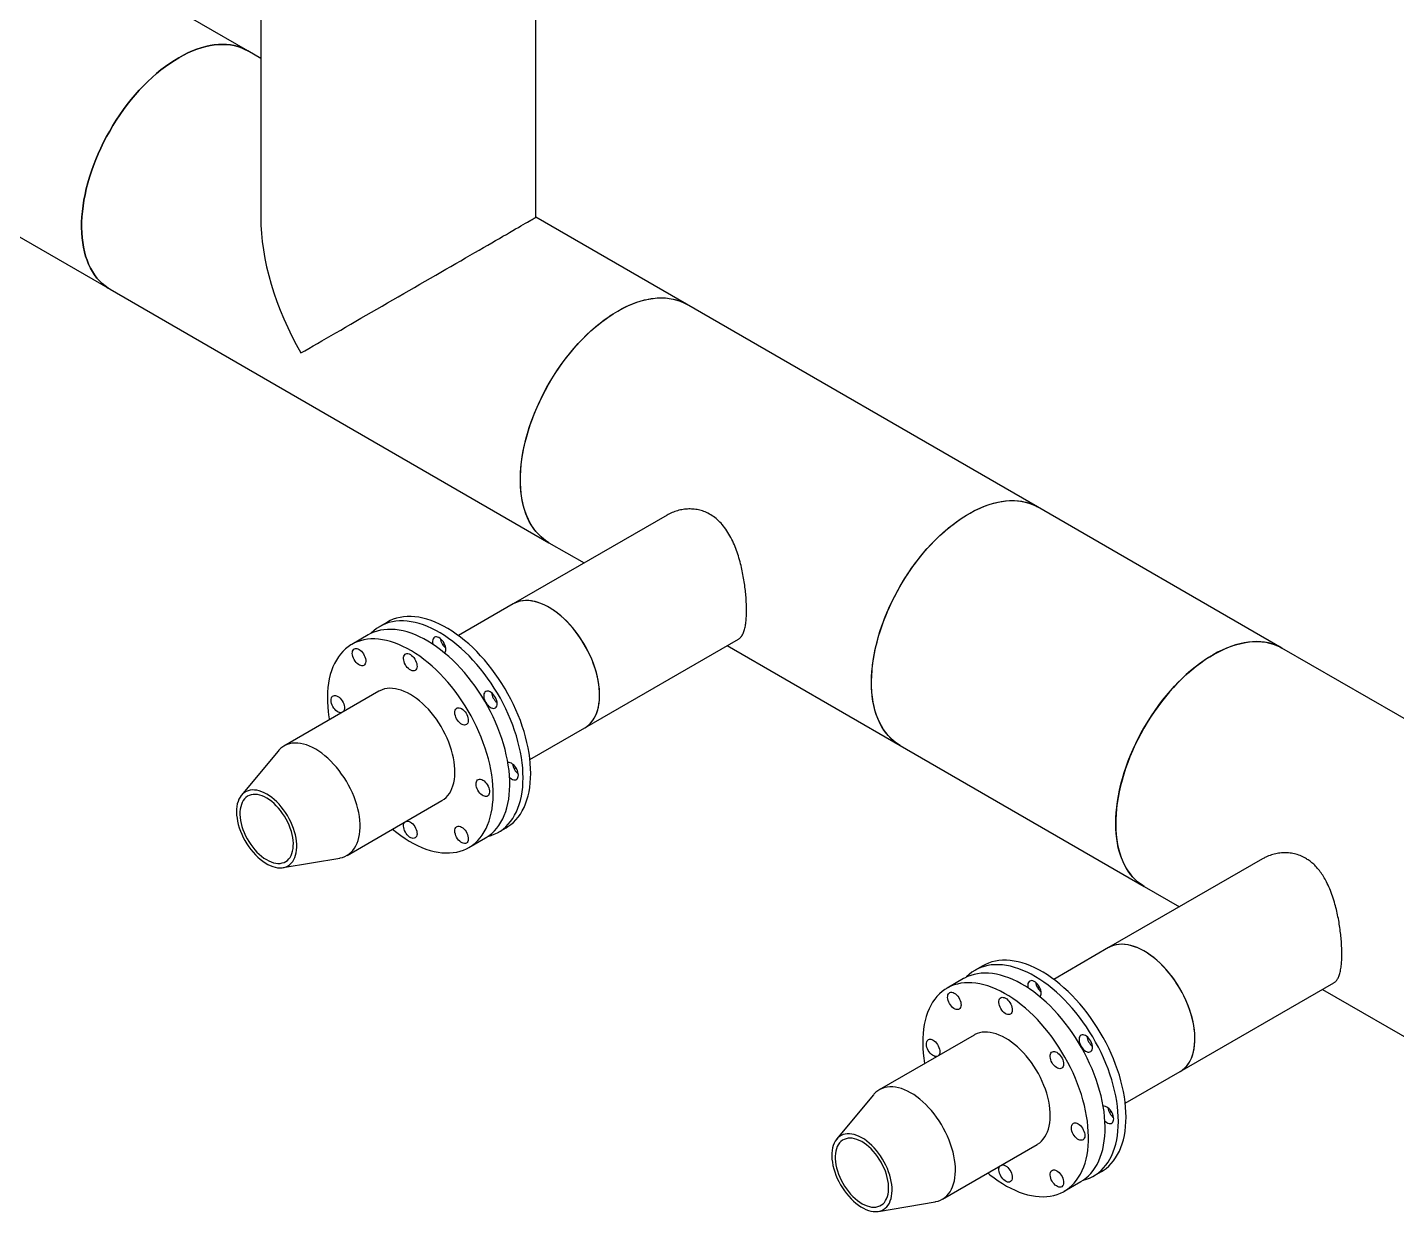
# Model space of a CAD drawing. Header units: inches. Extents: x -190 to 459, y -630 to 54.
# Drawn here: x 317.6 to 381, y -595.5 to -540.7 of the extents above; entities that cross this region are included whole.
import ezdxf

# ---------------------------------------------------------------- set-up
doc = ezdxf.new("R2010")
doc.units = ezdxf.units.IN
doc.header["$MEASUREMENT"] = 0

msp = doc.modelspace()

# ---------------------------------------------------------------- linework, layer by layer
at = {"color": 7, "linetype": 'Continuous', "lineweight": 25}
for p, q in [((327.824, -541.771), (311.56, -532.382)), ((328.426, -536.217), (328.426, -549.479)), ((341.176, -549.479), (341.176, -536.217)), ((328.426, -542.119), (327.824, -541.771)), ((313.442, -548.191), (321.449, -552.813)), ((348.153, -553.507), (341.176, -549.479)), ((321.449, -552.813), (341.779, -564.549)), ((364.417, -562.896), (348.153, -553.507)), ((375.73, -569.427), (364.417, -562.896)), ((347.249, -563.274), (340.128, -567.385)), ((341.779, -564.549), (343.409, -565.49)), ((340.128, -567.385), (337.586, -568.852)), ((334.296, -568.225), (333.943, -568.429)), ((333.412, -568.817), (332.641, -569.262)), ((336.935, -569.228), (336.851, -569.277)), ((343.44, -573.122), (350.561, -569.011)), ((350.035, -569.315), (358.042, -573.938)), ((391.994, -578.816), (375.73, -569.427)), ((333.894, -571.431), (329.503, -573.966)), ((340.898, -574.59), (343.44, -573.122)), ((358.042, -573.938), (369.356, -580.469)), ((329.228, -574.199), (327.529, -576.252)), ((340.163, -575.014), (340.247, -574.966)), ((332.428, -579.032), (336.819, -576.497)), ((339.442, -577.956), (339.796, -577.752)), ((338.071, -578.667), (338.842, -578.222)), ((329.461, -579.598), (332.088, -579.153)), ((374.826, -579.194), (367.705, -583.305)), ((369.356, -580.469), (370.986, -581.41)), ((367.705, -583.305), (365.163, -584.772)), ((361.874, -584.145), (361.52, -584.349)), ((360.989, -584.737), (360.219, -585.182)), ((364.512, -585.148), (364.428, -585.197)), ((371.017, -589.042), (378.138, -584.931)), ((377.612, -585.235), (385.619, -589.858)), ((361.471, -587.351), (357.08, -589.886)), ((368.475, -590.51), (371.017, -589.042)), ((356.806, -590.119), (355.106, -592.172)), ((367.74, -590.934), (367.824, -590.885)), ((360.005, -594.952), (364.396, -592.417)), ((367.02, -593.876), (367.373, -593.672)), ((365.648, -594.587), (366.419, -594.142)), ((357.038, -595.518), (359.665, -595.073))]:
    msp.add_line(p, q, dxfattribs=at)
at = {"color": 7, "linetype": 'Continuous', "lineweight": 25, "flags": 128}
for points in [[(327.824, -541.771), (327.692, -541.701), (327.534, -541.632), (327.37, -541.575), (327.201, -541.531), (327.025, -541.499), (326.845, -541.479), (326.66, -541.472), (326.47, -541.478), (326.276, -541.497), (326.079, -541.528), (325.879, -541.571), (325.676, -541.627), (325.471, -541.695), (325.264, -541.775), (325.056, -541.867), (324.846, -541.971), (324.637, -542.087)], [(324.637, -542.087), (324.846, -541.971), (325.056, -541.867), (325.264, -541.775), (325.471, -541.695), (325.676, -541.627), (325.879, -541.571), (326.079, -541.528), (326.276, -541.497), (326.47, -541.478), (326.66, -541.472), (326.845, -541.479), (327.025, -541.499), (327.201, -541.531), (327.37, -541.575), (327.534, -541.632), (327.692, -541.701), (327.824, -541.771)], [(324.637, -542.087), (324.427, -542.213), (324.218, -542.351), (324.009, -542.5), (323.802, -542.658), (323.597, -542.827), (323.394, -543.006), (323.194, -543.193), (322.997, -543.39), (322.803, -543.595), (322.613, -543.808), (322.428, -544.029), (322.248, -544.257), (322.072, -544.491), (321.903, -544.731), (321.739, -544.977), (321.581, -545.228), (321.431, -545.484), (321.287, -545.743), (321.15, -546.006), (321.021, -546.271), (320.899, -546.539), (320.786, -546.808), (320.681, -547.078), (320.585, -547.349), (320.497, -547.62), (320.419, -547.89), (320.349, -548.159), (320.289, -548.425), (320.238, -548.69), (320.197, -548.951), (320.166, -549.209), (320.144, -549.462), (320.131, -549.711), (320.129, -549.955), (320.136, -550.193), (320.153, -550.424), (320.18, -550.649), (320.217, -550.867), (320.263, -551.076), (320.318, -551.278), (320.383, -551.471), (320.457, -551.655), (320.54, -551.829), (320.632, -551.994), (320.733, -552.149), (320.842, -552.292), (320.959, -552.426), (321.084, -552.548), (321.217, -552.658), (321.358, -552.757), (321.449, -552.813)], [(321.449, -552.813), (321.358, -552.757), (321.217, -552.658), (321.084, -552.548), (320.959, -552.426), (320.842, -552.292), (320.733, -552.149), (320.632, -551.994), (320.54, -551.829), (320.457, -551.655), (320.383, -551.471), (320.318, -551.278), (320.263, -551.076), (320.217, -550.867), (320.18, -550.649), (320.153, -550.424), (320.136, -550.193), (320.129, -549.955), (320.131, -549.711), (320.144, -549.462), (320.166, -549.209), (320.197, -548.951), (320.238, -548.69), (320.289, -548.425), (320.349, -548.159), (320.419, -547.89), (320.497, -547.62), (320.585, -547.349), (320.681, -547.078), (320.786, -546.808), (320.899, -546.539), (321.021, -546.271), (321.15, -546.006), (321.287, -545.743), (321.431, -545.484), (321.581, -545.228), (321.739, -544.977), (321.903, -544.731), (322.072, -544.491), (322.248, -544.257), (322.428, -544.029), (322.613, -543.808), (322.803, -543.595), (322.997, -543.39), (323.194, -543.193), (323.394, -543.006), (323.597, -542.827), (323.802, -542.658), (324.009, -542.5), (324.218, -542.351), (324.427, -542.213), (324.637, -542.087)], [(330.293, -555.762), (330.474, -555.658), (330.661, -555.55), (330.854, -555.438), (331.054, -555.323), (331.259, -555.205), (331.47, -555.083), (331.686, -554.958), (331.907, -554.831), (332.132, -554.701), (332.362, -554.568), (332.595, -554.434), (332.831, -554.297), (333.071, -554.159), (333.313, -554.019), (333.557, -553.878), (333.804, -553.735), (334.052, -553.592), (334.301, -553.448), (334.551, -553.304), (334.801, -553.159), (335.051, -553.015), (335.301, -552.871), (335.55, -552.727), (335.798, -552.584), (336.045, -552.441), (336.289, -552.3), (336.532, -552.16), (336.771, -552.022), (337.008, -551.886), (337.241, -551.751), (337.47, -551.619), (337.695, -551.489), (337.916, -551.361), (338.132, -551.236), (338.343, -551.115), (338.548, -550.996), (338.748, -550.881), (338.941, -550.769), (339.129, -550.661), (339.309, -550.557), (339.482, -550.457), (339.649, -550.361), (339.808, -550.269), (339.959, -550.182), (340.102, -550.099), (340.237, -550.021), (340.363, -549.948), (340.481, -549.88), (340.591, -549.817), (340.691, -549.759), (340.782, -549.707), (340.864, -549.659), (340.937, -549.617), (341, -549.581), (341.054, -549.55), (341.098, -549.525), (341.132, -549.505), (341.157, -549.491), (341.171, -549.482), (341.176, -549.479)], [(341.779, -564.549), (341.76, -564.538), (341.616, -564.445), (341.479, -564.34), (341.35, -564.224), (341.229, -564.096), (341.115, -563.958), (341.011, -563.808), (340.914, -563.649), (340.827, -563.479), (340.748, -563.3), (340.679, -563.112), (340.618, -562.914), (340.568, -562.708), (340.527, -562.495), (340.495, -562.273), (340.473, -562.045), (340.461, -561.81), (340.458, -561.57), (340.466, -561.323), (340.483, -561.072), (340.51, -560.816), (340.546, -560.557), (340.592, -560.294), (340.647, -560.028), (340.712, -559.76), (340.786, -559.491), (340.869, -559.22), (340.961, -558.95), (341.062, -558.679), (341.171, -558.409), (341.288, -558.141), (341.414, -557.874), (341.547, -557.61), (341.687, -557.349), (341.834, -557.091), (341.989, -556.838), (342.149, -556.59), (342.316, -556.346), (342.489, -556.109), (342.667, -555.878), (342.85, -555.654), (343.037, -555.437), (343.229, -555.227), (343.424, -555.027), (343.623, -554.834), (343.824, -554.651), (344.029, -554.477), (344.235, -554.314), (344.443, -554.16), (344.651, -554.017), (344.861, -553.885), (345.071, -553.763), (345.28, -553.654), (345.489, -553.556), (345.697, -553.469), (345.903, -553.395), (346.107, -553.333), (346.309, -553.284), (346.508, -553.246), (346.703, -553.222), (346.895, -553.21), (347.082, -553.21), (347.265, -553.223), (347.443, -553.249), (347.615, -553.287), (347.782, -553.338), (347.943, -553.401), (348.097, -553.476), (348.153, -553.507)], [(344.966, -553.823), (345.176, -553.707), (345.385, -553.603), (345.593, -553.511), (345.8, -553.431), (346.005, -553.363), (346.208, -553.307), (346.409, -553.264), (346.606, -553.233), (346.799, -553.214), (346.989, -553.208), (347.174, -553.215), (347.355, -553.235), (347.53, -553.266), (347.7, -553.311), (347.863, -553.368), (348.021, -553.437), (348.153, -553.507)], [(341.779, -564.549), (341.687, -564.493), (341.547, -564.394), (341.414, -564.283), (341.288, -564.161), (341.171, -564.028), (341.062, -563.884), (340.961, -563.73), (340.869, -563.565), (340.786, -563.391), (340.712, -563.207), (340.647, -563.014), (340.592, -562.812), (340.546, -562.603), (340.51, -562.385), (340.483, -562.16), (340.466, -561.929), (340.458, -561.691), (340.461, -561.447), (340.473, -561.198), (340.495, -560.945), (340.527, -560.687), (340.568, -560.426), (340.618, -560.161), (340.679, -559.894), (340.748, -559.626), (340.827, -559.356), (340.914, -559.085), (341.011, -558.814), (341.115, -558.544), (341.229, -558.275), (341.35, -558.007), (341.479, -557.741), (341.616, -557.479), (341.76, -557.219), (341.911, -556.964), (342.068, -556.713), (342.232, -556.467), (342.402, -556.227), (342.577, -555.993), (342.758, -555.765), (342.943, -555.544), (343.132, -555.331), (343.326, -555.126), (343.523, -554.929), (343.723, -554.742), (343.926, -554.563), (344.131, -554.394), (344.338, -554.235), (344.547, -554.087), (344.756, -553.949), (344.966, -553.823)], [(358.042, -573.938), (358.023, -573.927), (357.879, -573.834), (357.743, -573.729), (357.613, -573.613), (357.492, -573.485), (357.379, -573.346), (357.274, -573.197), (357.178, -573.038), (357.09, -572.868), (357.012, -572.689), (356.942, -572.5), (356.882, -572.303), (356.831, -572.097), (356.79, -571.883), (356.758, -571.662), (356.736, -571.434), (356.724, -571.199), (356.722, -570.958), (356.729, -570.712), (356.746, -570.461), (356.773, -570.205), (356.809, -569.945), (356.855, -569.682), (356.911, -569.417), (356.976, -569.149), (357.05, -568.88), (357.133, -568.609), (357.225, -568.338), (357.325, -568.068), (357.435, -567.798), (357.552, -567.529), (357.677, -567.263), (357.81, -566.998), (357.95, -566.737), (358.098, -566.48), (358.252, -566.227), (358.413, -565.978), (358.58, -565.735), (358.752, -565.498), (358.93, -565.267), (359.113, -565.042), (359.3, -564.825), (359.492, -564.616), (359.688, -564.415), (359.886, -564.223), (360.088, -564.04), (360.292, -563.866), (360.498, -563.702), (360.706, -563.549), (360.915, -563.405), (361.124, -563.273), (361.334, -563.152), (361.544, -563.042), (361.753, -562.944), (361.96, -562.858), (362.167, -562.784), (362.371, -562.722), (362.572, -562.672), (362.771, -562.635), (362.966, -562.61), (363.158, -562.598), (363.346, -562.599), (363.528, -562.612), (363.706, -562.638), (363.879, -562.676), (364.046, -562.726), (364.206, -562.789), (364.361, -562.865), (364.417, -562.896)], [(357.204, -568.398), (357.303, -568.127), (357.41, -567.857), (357.525, -567.588), (357.649, -567.321), (357.78, -567.056), (357.919, -566.794), (358.065, -566.536), (358.218, -566.282), (358.377, -566.032), (358.543, -565.788), (358.714, -565.549), (358.891, -565.317), (359.073, -565.091), (359.259, -564.872), (359.45, -564.661), (359.644, -564.458), (359.843, -564.264), (360.044, -564.079), (360.247, -563.903), (360.453, -563.737), (360.66, -563.581), (360.869, -563.436), (361.079, -563.301), (361.288, -563.178), (361.498, -563.065), (361.707, -562.965), (361.915, -562.876), (362.122, -562.799), (362.326, -562.735), (362.528, -562.682), (362.728, -562.642), (362.924, -562.615), (363.117, -562.6), (363.305, -562.598), (363.489, -562.608), (363.668, -562.631), (363.842, -562.666), (364.01, -562.714), (364.172, -562.775), (364.327, -562.847), (364.417, -562.896)], [(343.918, -570.369), (343.85, -570.174), (343.775, -569.978), (343.691, -569.784), (343.599, -569.591), (343.499, -569.402), (343.392, -569.216), (343.279, -569.034), (343.159, -568.858), (343.033, -568.687), (342.902, -568.523), (342.767, -568.366), (342.627, -568.217), (342.484, -568.076), (342.338, -567.945), (342.189, -567.824), (342.039, -567.712), (341.888, -567.611), (341.736, -567.522), (341.585, -567.444), (341.434, -567.377), (341.285, -567.323), (341.138, -567.281), (340.993, -567.251), (340.852, -567.234), (340.715, -567.23), (340.582, -567.238), (340.455, -567.259), (340.333, -567.293), (340.217, -567.339), (340.128, -567.385)], [(343.44, -573.122), (343.531, -573.064), (343.629, -572.985), (343.718, -572.896), (343.8, -572.795), (343.873, -572.683), (343.937, -572.562), (343.992, -572.431), (344.038, -572.29), (344.074, -572.141), (344.101, -571.984), (344.118, -571.82), (344.126, -571.649), (344.123, -571.473), (344.111, -571.291), (344.089, -571.105), (344.057, -570.916), (344.016, -570.723), (343.966, -570.529), (343.906, -570.333), (343.837, -570.137), (343.76, -569.942), (343.674, -569.748), (343.581, -569.556), (343.48, -569.367), (343.372, -569.182), (343.257, -569.001), (343.136, -568.826), (343.009, -568.656), (342.878, -568.493), (342.741, -568.338), (342.601, -568.19), (342.457, -568.052), (342.31, -567.922), (342.162, -567.802), (342.011, -567.693), (341.86, -567.594), (341.708, -567.506), (341.557, -567.43), (341.406, -567.366), (341.257, -567.314), (341.111, -567.274), (340.967, -567.247), (340.827, -567.232), (340.69, -567.23), (340.558, -567.241), (340.432, -567.264), (340.311, -567.3), (340.196, -567.349), (340.128, -567.385)], [(340.582, -575.438), (340.577, -575.209), (340.562, -574.976), (340.538, -574.738), (340.503, -574.496), (340.46, -574.25), (340.406, -574.002), (340.344, -573.752), (340.272, -573.501), (340.191, -573.249), (340.101, -572.997), (340.002, -572.745), (339.895, -572.494), (339.781, -572.245), (339.658, -571.999), (339.528, -571.755), (339.39, -571.515), (339.246, -571.28), (339.096, -571.049), (338.939, -570.823), (338.777, -570.604), (338.609, -570.391), (338.436, -570.185), (338.26, -569.987), (338.079, -569.797), (337.894, -569.615), (337.707, -569.443), (337.517, -569.28), (337.325, -569.127), (337.132, -568.984), (336.937, -568.852), (336.742, -568.73), (336.546, -568.62), (336.351, -568.522), (336.157, -568.435), (335.964, -568.361), (335.773, -568.298), (335.584, -568.248), (335.398, -568.211), (335.216, -568.186), (335.037, -568.173), (334.862, -568.174), (334.692, -568.187), (334.527, -568.212), (334.367, -568.251), (334.214, -568.301), (334.066, -568.364), (333.925, -568.44), (333.792, -568.527), (333.665, -568.626), (333.546, -568.737), (333.528, -568.755)], [(340.935, -575.234), (340.93, -575.005), (340.916, -574.772), (340.891, -574.534), (340.857, -574.292), (340.813, -574.046), (340.76, -573.798), (340.697, -573.548), (340.625, -573.297), (340.544, -573.045), (340.454, -572.792), (340.356, -572.541), (340.249, -572.29), (340.134, -572.041), (340.011, -571.794), (339.881, -571.551), (339.744, -571.311), (339.6, -571.075), (339.449, -570.845), (339.292, -570.619), (339.13, -570.4), (338.963, -570.187), (338.79, -569.981), (338.613, -569.783), (338.432, -569.593), (338.248, -569.411), (338.061, -569.239), (337.871, -569.076), (337.679, -568.923), (337.485, -568.78), (337.29, -568.647), (337.095, -568.526), (336.9, -568.416), (336.705, -568.318), (336.51, -568.231), (336.318, -568.156), (336.126, -568.094), (335.938, -568.044), (335.752, -568.006), (335.569, -567.981), (335.39, -567.969), (335.216, -567.969), (335.046, -567.982), (334.881, -568.008), (334.721, -568.046), (334.567, -568.097), (334.42, -568.16), (334.296, -568.225)], [(339.674, -573.87), (339.595, -573.619), (339.507, -573.368), (339.411, -573.118), (339.306, -572.868), (339.193, -572.62), (339.072, -572.374), (338.943, -572.131), (338.807, -571.892), (338.665, -571.657), (338.515, -571.427), (338.36, -571.202), (338.199, -570.983), (338.033, -570.77), (337.861, -570.565), (337.686, -570.367), (337.506, -570.177), (337.323, -569.996), (337.136, -569.824), (336.947, -569.662), (336.756, -569.509), (336.564, -569.366), (336.37, -569.235), (336.176, -569.114), (335.981, -569.005), (335.787, -568.907), (335.594, -568.821), (335.402, -568.747), (335.212, -568.685), (335.024, -568.636), (334.839, -568.599), (334.658, -568.575), (334.48, -568.563), (334.306, -568.565), (334.137, -568.579), (333.974, -568.605), (333.815, -568.645), (333.663, -568.696), (333.517, -568.761), (333.412, -568.817)], [(337.004, -569.494), (336.999, -569.427), (336.984, -569.356), (336.96, -569.284), (336.927, -569.213), (336.887, -569.145), (336.84, -569.083), (336.789, -569.028), (336.734, -568.982), (336.679, -568.947), (336.623, -568.924), (336.57, -568.913), (336.521, -568.915), (336.478, -568.93), (336.441, -568.958), (336.412, -568.996), (336.393, -569.045), (336.383, -569.103), (336.383, -569.167), (336.393, -569.237), (336.396, -569.252)], [(358.042, -573.938), (357.91, -573.855), (357.772, -573.753), (357.641, -573.639), (357.518, -573.514), (357.403, -573.378), (357.296, -573.231), (357.198, -573.073), (357.109, -572.906), (357.028, -572.729), (356.957, -572.542), (356.894, -572.347), (356.841, -572.143), (356.798, -571.931), (356.764, -571.711), (356.74, -571.484), (356.726, -571.251), (356.721, -571.011), (356.727, -570.766), (356.742, -570.516), (356.766, -570.261), (356.801, -570.002), (356.845, -569.74), (356.898, -569.475), (356.961, -569.208), (357.033, -568.939), (357.114, -568.668), (357.204, -568.398)], [(338.903, -574.315), (338.824, -574.064), (338.737, -573.813), (338.64, -573.563), (338.535, -573.313), (338.422, -573.065), (338.301, -572.819), (338.172, -572.576), (338.037, -572.337), (337.894, -572.102), (337.745, -571.872), (337.589, -571.647), (337.428, -571.428), (337.262, -571.215), (337.091, -571.01), (336.915, -570.812), (336.735, -570.622), (336.552, -570.441), (336.366, -570.269), (336.177, -570.107), (335.986, -569.954), (335.793, -569.811), (335.599, -569.68), (335.405, -569.559), (335.21, -569.45), (335.016, -569.352), (334.823, -569.266), (334.631, -569.192), (334.441, -569.13), (334.253, -569.081), (334.068, -569.044), (333.887, -569.02), (333.709, -569.008), (333.535, -569.01), (333.367, -569.024), (333.203, -569.05), (333.045, -569.09), (332.892, -569.141), (332.746, -569.206), (332.607, -569.282), (332.475, -569.37), (332.35, -569.471), (332.233, -569.582), (332.124, -569.705), (332.023, -569.839), (331.931, -569.984), (331.847, -570.139), (331.773, -570.303), (331.708, -570.477), (331.652, -570.66), (331.605, -570.852), (331.569, -571.051), (331.542, -571.258), (331.524, -571.472), (331.517, -571.692), (331.519, -571.918), (331.532, -572.149), (331.554, -572.385), (331.586, -572.625), (331.606, -572.752)], [(332.694, -569.822), (332.677, -569.751), (332.67, -569.683), (332.673, -569.621), (332.686, -569.566), (332.709, -569.52), (332.74, -569.484), (332.779, -569.461), (332.825, -569.45), (332.875, -569.452), (332.929, -569.466), (332.985, -569.493), (333.04, -569.532), (333.094, -569.581), (333.144, -569.638), (333.188, -569.702), (333.227, -569.771), (333.257, -569.843), (333.278, -569.915), (333.29, -569.985), (333.292, -570.05), (333.284, -570.109), (333.266, -570.16), (333.239, -570.201), (333.204, -570.23), (333.161, -570.248), (333.113, -570.252), (333.061, -570.244), (333.006, -570.223), (332.95, -570.19), (332.895, -570.146), (332.843, -570.093), (332.795, -570.032), (332.754, -569.965), (332.72, -569.894), (332.694, -569.822)], [(368.518, -574.929), (368.616, -574.658), (368.724, -574.388), (368.839, -574.119), (368.963, -573.852), (369.094, -573.587), (369.233, -573.325), (369.379, -573.067), (369.532, -572.813), (369.691, -572.563), (369.856, -572.319), (370.028, -572.08), (370.204, -571.848), (370.386, -571.622), (370.573, -571.403), (370.764, -571.193), (370.958, -570.99), (371.156, -570.796), (371.357, -570.61), (371.561, -570.435), (371.767, -570.268), (371.974, -570.113), (372.183, -569.967), (372.392, -569.833), (372.602, -569.709), (372.812, -569.597), (373.021, -569.496), (373.229, -569.407), (373.435, -569.33), (373.64, -569.266), (373.842, -569.213), (374.042, -569.174), (374.238, -569.146), (374.43, -569.131), (374.619, -569.129), (374.803, -569.139), (374.982, -569.162), (375.155, -569.198), (375.323, -569.246), (375.486, -569.306), (375.641, -569.378), (375.73, -569.427)], [(375.73, -569.427), (375.598, -569.357), (375.441, -569.288), (375.277, -569.231), (375.107, -569.186), (374.932, -569.155), (374.751, -569.135), (374.566, -569.128), (374.376, -569.134), (374.183, -569.153), (373.986, -569.183), (373.786, -569.227), (373.583, -569.283), (373.377, -569.351), (373.17, -569.431), (372.962, -569.523), (372.753, -569.627), (372.543, -569.743)], [(335.069, -570.057), (335.052, -569.986), (335.045, -569.918), (335.048, -569.856), (335.061, -569.801), (335.084, -569.755), (335.115, -569.719), (335.154, -569.696), (335.2, -569.685), (335.25, -569.687), (335.304, -569.701), (335.36, -569.728), (335.415, -569.767), (335.469, -569.816), (335.519, -569.873), (335.563, -569.938), (335.602, -570.007), (335.632, -570.078), (335.653, -570.15), (335.665, -570.22), (335.667, -570.285), (335.659, -570.344), (335.641, -570.395), (335.614, -570.436), (335.579, -570.465), (335.536, -570.483), (335.488, -570.487), (335.436, -570.479), (335.381, -570.458), (335.325, -570.425), (335.27, -570.381), (335.218, -570.328), (335.17, -570.267), (335.129, -570.2), (335.095, -570.129), (335.069, -570.057)], [(372.543, -569.743), (372.333, -569.869), (372.124, -570.007), (371.916, -570.155), (371.709, -570.314), (371.503, -570.483), (371.3, -570.661), (371.1, -570.849), (370.903, -571.046), (370.71, -571.251), (370.52, -571.464), (370.335, -571.685), (370.154, -571.913), (369.979, -572.147), (369.809, -572.387), (369.645, -572.633), (369.488, -572.884), (369.337, -573.139), (369.193, -573.399), (369.056, -573.661), (368.927, -573.927), (368.806, -574.195), (368.693, -574.464), (368.588, -574.734), (368.491, -575.005), (368.404, -575.276), (368.325, -575.546), (368.256, -575.814), (368.196, -576.081), (368.145, -576.346), (368.104, -576.607), (368.072, -576.865), (368.05, -577.118), (368.038, -577.367), (368.036, -577.611), (368.043, -577.849), (368.06, -578.08), (368.087, -578.305), (368.123, -578.523), (368.169, -578.732), (368.225, -578.934), (368.289, -579.127), (368.363, -579.311), (368.447, -579.485), (368.538, -579.65), (368.639, -579.804), (368.748, -579.948), (368.866, -580.081), (368.991, -580.203), (369.124, -580.314), (369.264, -580.413), (369.356, -580.469)], [(343.44, -573.122), (343.513, -573.077), (343.611, -573.001), (343.702, -572.913), (343.785, -572.814), (343.86, -572.705), (343.926, -572.585), (343.983, -572.456), (344.03, -572.317), (344.068, -572.169), (344.097, -572.014), (344.116, -571.851), (344.125, -571.681), (344.125, -571.506), (344.114, -571.325), (344.094, -571.14), (344.064, -570.951), (344.024, -570.759), (343.976, -570.565), (343.918, -570.369)], [(337.267, -574.153), (337.208, -573.969), (337.14, -573.785), (337.063, -573.602), (336.979, -573.42), (336.886, -573.241), (336.787, -573.065), (336.68, -572.894), (336.568, -572.728), (336.449, -572.567), (336.325, -572.414), (336.197, -572.267), (336.064, -572.129), (335.929, -572), (335.79, -571.88), (335.65, -571.77), (335.508, -571.67), (335.365, -571.581), (335.222, -571.504), (335.08, -571.438), (334.94, -571.384), (334.801, -571.343), (334.665, -571.314), (334.532, -571.298), (334.403, -571.294), (334.279, -571.304), (334.159, -571.325), (334.046, -571.36), (333.938, -571.407), (333.894, -571.431)], [(339.379, -572.001), (339.374, -571.934), (339.359, -571.863), (339.335, -571.791), (339.302, -571.72), (339.262, -571.652), (339.215, -571.59), (339.164, -571.535), (339.109, -571.489), (339.054, -571.454), (338.998, -571.431), (338.945, -571.42), (338.896, -571.422), (338.853, -571.437), (338.816, -571.465), (338.787, -571.503), (338.768, -571.552), (338.758, -571.61), (338.758, -571.675), (338.768, -571.744), (338.787, -571.815), (338.816, -571.887), (338.853, -571.957), (338.896, -572.022), (338.945, -572.081), (338.998, -572.132), (339.054, -572.172), (339.109, -572.201), (339.164, -572.218), (339.215, -572.223), (339.262, -572.214), (339.302, -572.193), (339.335, -572.16), (339.359, -572.116), (339.374, -572.062), (339.379, -572.001)], [(331.71, -571.997), (331.693, -571.926), (331.686, -571.858), (331.69, -571.795), (331.703, -571.74), (331.725, -571.694), (331.756, -571.659), (331.795, -571.635), (331.841, -571.624), (331.891, -571.626), (331.945, -571.641), (332.001, -571.668), (332.056, -571.707), (332.11, -571.755), (332.16, -571.813), (332.205, -571.877), (332.243, -571.946), (332.273, -572.018), (332.294, -572.09), (332.306, -572.159), (332.308, -572.225), (332.3, -572.284), (332.282, -572.335), (332.255, -572.375), (332.252, -572.379)], [(332.176, -572.423), (332.129, -572.427), (332.077, -572.419), (332.022, -572.398), (331.966, -572.365), (331.911, -572.321), (331.859, -572.267), (331.812, -572.206), (331.77, -572.139), (331.736, -572.069), (331.71, -571.997)], [(337.444, -572.564), (337.427, -572.493), (337.42, -572.425), (337.423, -572.363), (337.436, -572.308), (337.459, -572.262), (337.49, -572.226), (337.529, -572.203), (337.575, -572.192), (337.625, -572.194), (337.679, -572.208), (337.735, -572.236), (337.79, -572.274), (337.844, -572.323), (337.894, -572.38), (337.938, -572.445), (337.977, -572.514), (338.007, -572.585), (338.028, -572.657), (338.04, -572.727), (338.042, -572.792), (338.034, -572.851), (338.016, -572.902), (337.989, -572.943), (337.954, -572.972), (337.911, -572.99), (337.863, -572.994), (337.811, -572.986), (337.756, -572.965), (337.7, -572.932), (337.645, -572.888), (337.593, -572.835), (337.545, -572.774), (337.504, -572.707), (337.47, -572.636), (337.444, -572.564)], [(332.876, -576.688), (332.817, -576.504), (332.749, -576.32), (332.672, -576.136), (332.588, -575.955), (332.495, -575.776), (332.396, -575.6), (332.289, -575.429), (332.177, -575.263), (332.058, -575.102), (331.934, -574.949), (331.806, -574.802), (331.673, -574.664), (331.538, -574.535), (331.399, -574.415), (331.259, -574.304), (331.117, -574.205), (330.974, -574.116), (330.831, -574.039), (330.689, -573.973), (330.549, -573.919), (330.41, -573.878), (330.274, -573.849), (330.141, -573.833), (330.012, -573.829), (329.887, -573.838), (329.768, -573.86), (329.655, -573.895), (329.547, -573.942), (329.447, -574.001), (329.354, -574.072), (329.268, -574.154), (329.228, -574.199)], [(338.842, -578.222), (338.876, -578.201), (339.008, -578.113), (339.133, -578.013), (339.25, -577.901), (339.359, -577.778), (339.46, -577.644), (339.552, -577.5), (339.636, -577.345), (339.71, -577.18), (339.776, -577.006), (339.831, -576.823), (339.878, -576.632), (339.915, -576.433), (339.942, -576.226), (339.959, -576.012), (339.966, -575.792), (339.964, -575.566), (339.951, -575.334), (339.929, -575.098), (339.897, -574.858), (339.856, -574.615), (339.805, -574.369), (339.744, -574.12), (339.674, -573.87)], [(334.531, -577.818), (334.536, -577.822), (334.727, -577.975), (334.919, -578.117), (335.113, -578.249), (335.308, -578.37), (335.502, -578.479), (335.696, -578.577), (335.889, -578.663), (336.081, -578.737), (336.271, -578.799), (336.459, -578.848), (336.644, -578.885), (336.825, -578.909), (337.003, -578.92), (337.177, -578.919), (337.346, -578.905), (337.509, -578.878), (337.668, -578.839), (337.82, -578.787), (337.966, -578.723), (338.105, -578.646), (338.238, -578.558), (338.362, -578.458), (338.479, -578.346), (338.589, -578.223), (338.689, -578.089), (338.782, -577.945), (338.865, -577.79), (338.94, -577.625), (339.005, -577.451), (339.061, -577.268), (339.107, -577.077), (339.144, -576.878), (339.171, -576.671), (339.188, -576.457), (339.195, -576.237), (339.193, -576.011), (339.181, -575.779), (339.158, -575.543), (339.127, -575.303), (339.085, -575.06), (339.034, -574.814), (338.973, -574.565), (338.903, -574.315)], [(336.819, -576.497), (336.825, -576.494), (336.922, -576.429), (337.011, -576.352), (337.093, -576.264), (337.166, -576.165), (337.231, -576.055), (337.287, -575.935), (337.333, -575.806), (337.371, -575.669), (337.398, -575.523), (337.416, -575.37), (337.424, -575.21), (337.422, -575.044), (337.41, -574.873), (337.389, -574.697), (337.358, -574.518), (337.317, -574.337), (337.267, -574.153)], [(339.796, -577.752), (339.881, -577.7), (340.011, -577.606), (340.134, -577.501), (340.249, -577.385), (340.356, -577.258), (340.454, -577.12), (340.544, -576.971), (340.625, -576.812), (340.697, -576.644), (340.76, -576.466), (340.813, -576.28), (340.857, -576.085), (340.891, -575.883), (340.916, -575.673), (340.93, -575.457), (340.935, -575.234)], [(340.363, -575.311), (340.358, -575.244), (340.343, -575.174), (340.319, -575.102), (340.286, -575.031), (340.245, -574.963), (340.199, -574.9), (340.148, -574.845), (340.093, -574.8), (340.037, -574.765), (339.982, -574.741), (339.929, -574.731), (339.88, -574.733), (339.877, -574.733)], [(369.356, -580.469), (369.224, -580.386), (369.086, -580.284), (368.955, -580.17), (368.832, -580.045), (368.717, -579.909), (368.61, -579.762), (368.512, -579.605), (368.422, -579.437), (368.342, -579.26), (368.27, -579.074), (368.208, -578.878), (368.155, -578.674), (368.112, -578.462), (368.078, -578.242), (368.054, -578.016), (368.04, -577.782), (368.035, -577.543), (368.04, -577.298), (368.055, -577.047), (368.08, -576.793), (368.114, -576.534), (368.158, -576.271), (368.212, -576.006), (368.274, -575.739), (368.346, -575.47), (368.428, -575.2), (368.518, -574.929)], [(338.427, -575.875), (338.411, -575.804), (338.404, -575.736), (338.407, -575.673), (338.42, -575.618), (338.443, -575.572), (338.474, -575.537), (338.513, -575.513), (338.558, -575.502), (338.609, -575.504), (338.663, -575.519), (338.718, -575.546), (338.774, -575.585), (338.827, -575.633), (338.877, -575.691), (338.922, -575.755), (338.96, -575.824), (338.991, -575.896), (339.012, -575.967), (339.024, -576.037), (339.026, -576.103), (339.017, -576.162), (339, -576.213), (338.973, -576.253), (338.937, -576.283), (338.895, -576.3), (338.847, -576.305), (338.794, -576.296), (338.739, -576.276), (338.684, -576.243), (338.629, -576.199), (338.577, -576.145), (338.529, -576.084), (338.488, -576.017), (338.453, -575.947), (338.427, -575.875)], [(338.953, -578.152), (339.096, -578.111), (339.246, -578.054), (339.39, -577.985), (339.528, -577.904), (339.658, -577.81), (339.781, -577.706), (339.895, -577.589), (340.002, -577.462), (340.101, -577.324), (340.191, -577.175), (340.272, -577.016), (340.344, -576.848), (340.406, -576.671), (340.46, -576.484), (340.503, -576.289), (340.538, -576.087), (340.562, -575.877), (340.577, -575.661), (340.582, -575.438)], [(339.957, -575.42), (339.982, -575.442), (340.037, -575.483), (340.093, -575.512), (340.148, -575.529), (340.199, -575.533), (340.245, -575.525), (340.286, -575.503), (340.319, -575.47), (340.343, -575.426), (340.358, -575.373), (340.363, -575.311)], [(329.993, -577.933), (329.944, -577.782), (329.886, -577.631), (329.82, -577.482), (329.746, -577.334), (329.664, -577.19), (329.576, -577.051), (329.482, -576.916), (329.382, -576.788), (329.277, -576.667), (329.169, -576.554), (329.057, -576.45), (328.943, -576.355), (328.827, -576.27), (328.71, -576.196), (328.593, -576.134), (328.477, -576.083), (328.362, -576.044), (328.25, -576.018), (328.141, -576.004), (328.036, -576.003), (327.935, -576.014), (327.84, -576.038), (327.751, -576.075), (327.669, -576.123), (327.594, -576.183), (327.527, -576.255), (327.468, -576.338), (327.417, -576.431), (327.376, -576.533), (327.344, -576.645), (327.321, -576.764), (327.308, -576.891), (327.305, -577.024), (327.312, -577.163), (327.329, -577.306), (327.355, -577.453), (327.39, -577.602), (327.435, -577.753), (327.489, -577.904), (327.551, -578.055), (327.621, -578.203), (327.699, -578.349), (327.784, -578.491), (327.875, -578.628), (327.972, -578.76), (328.075, -578.884), (328.181, -579.002), (328.292, -579.11), (328.405, -579.21), (328.52, -579.3), (328.637, -579.379), (328.754, -579.447), (328.87, -579.504), (328.986, -579.549), (329.099, -579.581), (329.21, -579.602), (329.317, -579.609), (329.42, -579.604), (329.518, -579.586), (329.61, -579.556), (329.695, -579.514), (329.774, -579.459), (329.845, -579.393), (329.909, -579.316), (329.963, -579.228), (330.009, -579.13), (330.046, -579.023), (330.073, -578.907), (330.091, -578.784), (330.099, -578.654), (330.097, -578.518), (330.086, -578.377), (330.064, -578.231), (330.033, -578.083), (329.993, -577.933)], [(329.846, -577.919), (329.799, -577.775), (329.743, -577.632), (329.678, -577.491), (329.606, -577.351), (329.527, -577.216), (329.441, -577.085), (329.349, -576.96), (329.252, -576.842), (329.15, -576.732), (329.045, -576.63), (328.937, -576.538), (328.827, -576.456), (328.716, -576.385), (328.605, -576.325), (328.495, -576.277), (328.387, -576.241), (328.281, -576.219), (328.178, -576.208), (328.08, -576.211), (327.986, -576.227), (327.899, -576.255), (327.818, -576.296), (327.744, -576.349), (327.677, -576.413), (327.619, -576.489), (327.57, -576.575), (327.53, -576.672), (327.499, -576.777), (327.478, -576.891), (327.467, -577.012), (327.466, -577.14), (327.474, -577.272), (327.493, -577.41), (327.521, -577.55), (327.559, -577.692), (327.606, -577.836), (327.662, -577.979), (327.726, -578.12), (327.798, -578.259), (327.878, -578.395), (327.964, -578.526), (328.056, -578.651), (328.153, -578.769), (328.255, -578.879), (328.36, -578.981), (328.468, -579.073), (328.578, -579.155), (328.689, -579.226), (328.799, -579.286), (328.91, -579.334), (329.018, -579.369), (329.124, -579.392), (329.227, -579.402), (329.325, -579.4), (329.418, -579.384), (329.506, -579.356), (329.587, -579.315), (329.661, -579.262), (329.727, -579.198), (329.785, -579.122), (329.835, -579.035), (329.875, -578.939), (329.906, -578.834), (329.927, -578.72), (329.938, -578.599), (329.939, -578.471), (329.93, -578.338), (329.912, -578.201), (329.883, -578.061), (329.846, -577.919)], [(332.088, -579.153), (332.103, -579.15), (332.219, -579.122), (332.33, -579.082), (332.434, -579.029), (332.531, -578.964), (332.62, -578.887), (332.702, -578.799), (332.775, -578.699), (332.84, -578.59), (332.896, -578.47), (332.942, -578.341), (332.98, -578.204), (333.007, -578.058), (333.025, -577.904), (333.033, -577.744), (333.031, -577.578), (333.019, -577.407), (332.998, -577.232), (332.967, -577.053), (332.926, -576.872), (332.876, -576.688)], [(335.069, -577.814), (335.052, -577.743), (335.045, -577.675), (335.048, -577.613), (335.061, -577.558), (335.084, -577.512), (335.103, -577.488)], [(335.175, -577.446), (335.2, -577.442), (335.25, -577.444), (335.304, -577.459), (335.36, -577.486), (335.415, -577.524), (335.469, -577.573), (335.519, -577.63), (335.563, -577.695), (335.602, -577.764), (335.632, -577.835), (335.653, -577.907), (335.665, -577.977), (335.667, -578.042), (335.659, -578.101), (335.641, -578.152), (335.614, -578.193), (335.579, -578.222), (335.536, -578.24), (335.488, -578.244), (335.436, -578.236), (335.381, -578.215), (335.325, -578.182), (335.27, -578.138), (335.218, -578.085), (335.17, -578.024), (335.129, -577.957), (335.095, -577.886), (335.069, -577.814), (335.069, -577.814)], [(337.444, -578.049), (337.427, -577.978), (337.42, -577.91), (337.423, -577.848), (337.436, -577.793), (337.459, -577.747), (337.49, -577.712), (337.529, -577.688), (337.575, -577.677), (337.625, -577.679), (337.679, -577.694), (337.735, -577.721), (337.79, -577.759), (337.844, -577.808), (337.894, -577.865), (337.938, -577.93), (337.977, -577.999), (338.007, -578.07), (338.028, -578.142), (338.04, -578.212), (338.042, -578.277), (338.034, -578.336), (338.016, -578.387), (337.989, -578.428), (337.954, -578.458), (337.911, -578.475), (337.863, -578.479), (337.811, -578.471), (337.756, -578.45), (337.7, -578.417), (337.645, -578.373), (337.593, -578.32), (337.545, -578.259), (337.504, -578.192), (337.47, -578.121), (337.444, -578.049)], [(371.495, -588.521), (371.553, -588.393), (371.602, -588.255), (371.641, -588.109), (371.671, -587.955), (371.691, -587.793), (371.702, -587.624), (371.702, -587.449), (371.693, -587.269), (371.674, -587.084), (371.646, -586.896), (371.607, -586.704), (371.56, -586.51), (371.503, -586.315), (371.437, -586.119), (371.362, -585.924), (371.279, -585.729), (371.188, -585.536), (371.09, -585.346), (370.984, -585.16), (370.871, -584.978), (370.752, -584.8), (370.627, -584.629), (370.497, -584.464), (370.362, -584.306), (370.223, -584.156), (370.08, -584.014), (369.934, -583.882), (369.786, -583.759), (369.636, -583.646), (369.485, -583.544), (369.333, -583.453), (369.181, -583.373), (369.031, -583.305), (368.881, -583.249), (368.734, -583.206), (368.589, -583.174), (368.448, -583.156), (368.31, -583.15), (368.177, -583.156), (368.048, -583.176), (367.925, -583.208), (367.809, -583.252), (367.705, -583.305)], [(369.361, -583.469), (369.209, -583.387), (369.058, -583.317), (368.909, -583.259), (368.761, -583.213), (368.616, -583.179), (368.473, -583.158), (368.335, -583.15), (368.201, -583.154), (368.072, -583.171), (367.948, -583.201), (367.83, -583.243), (367.718, -583.297), (367.705, -583.305)], [(371.017, -589.042), (371.057, -589.018), (371.158, -588.946), (371.252, -588.862), (371.337, -588.767), (371.414, -588.66), (371.483, -588.544), (371.543, -588.417), (371.593, -588.281), (371.635, -588.137), (371.666, -587.984), (371.688, -587.823), (371.701, -587.656), (371.703, -587.482), (371.696, -587.303), (371.678, -587.119), (371.652, -586.931), (371.615, -586.74), (371.569, -586.546), (371.514, -586.351), (371.45, -586.155), (371.377, -585.96), (371.295, -585.765), (371.206, -585.572), (371.108, -585.381), (371.004, -585.194), (370.892, -585.011), (370.774, -584.833), (370.65, -584.66), (370.521, -584.494), (370.387, -584.334), (370.249, -584.183), (370.106, -584.04), (369.961, -583.906), (369.813, -583.781), (369.664, -583.666), (369.513, -583.562), (369.361, -583.469)], [(368.159, -591.358), (368.154, -591.129), (368.139, -590.896), (368.115, -590.658), (368.081, -590.416), (368.037, -590.17), (367.983, -589.922), (367.921, -589.672), (367.849, -589.421), (367.768, -589.169), (367.678, -588.917), (367.579, -588.665), (367.473, -588.414), (367.358, -588.165), (367.235, -587.919), (367.105, -587.675), (366.968, -587.435), (366.823, -587.199), (366.673, -586.969), (366.516, -586.743), (366.354, -586.524), (366.186, -586.311), (366.014, -586.105), (365.837, -585.907), (365.656, -585.717), (365.472, -585.535), (365.284, -585.363), (365.094, -585.2), (364.902, -585.047), (364.709, -584.904), (364.514, -584.772), (364.319, -584.65), (364.123, -584.54), (363.928, -584.442), (363.734, -584.355), (363.541, -584.281), (363.35, -584.218), (363.161, -584.168), (362.975, -584.131), (362.793, -584.106), (362.614, -584.093), (362.439, -584.094), (362.269, -584.107), (362.104, -584.132), (361.945, -584.17), (361.791, -584.221), (361.643, -584.284), (361.503, -584.36), (361.369, -584.447), (361.242, -584.546), (361.124, -584.657), (361.105, -584.675)], [(368.512, -591.154), (368.508, -590.925), (368.493, -590.692), (368.468, -590.454), (368.434, -590.212), (368.39, -589.966), (368.337, -589.718), (368.274, -589.468), (368.202, -589.217), (368.121, -588.965), (368.031, -588.712), (367.933, -588.461), (367.826, -588.21), (367.711, -587.961), (367.589, -587.714), (367.458, -587.471), (367.321, -587.231), (367.177, -586.995), (367.026, -586.765), (366.87, -586.539), (366.707, -586.32), (366.54, -586.107), (366.367, -585.901), (366.19, -585.703), (366.01, -585.513), (365.825, -585.331), (365.638, -585.159), (365.448, -584.996), (365.256, -584.843), (365.062, -584.7), (364.868, -584.567), (364.672, -584.446), (364.477, -584.336), (364.282, -584.238), (364.088, -584.151), (363.895, -584.076), (363.704, -584.014), (363.515, -583.964), (363.329, -583.926), (363.146, -583.901), (362.968, -583.889), (362.793, -583.889), (362.623, -583.902), (362.458, -583.928), (362.298, -583.966), (362.144, -584.017), (361.997, -584.08), (361.874, -584.145)], [(366.419, -594.142), (366.52, -594.079), (366.649, -593.984), (366.77, -593.878), (366.883, -593.761), (366.988, -593.632), (367.085, -593.493), (367.172, -593.343), (367.251, -593.184), (367.321, -593.014), (367.382, -592.836), (367.433, -592.649), (367.475, -592.453), (367.506, -592.25), (367.529, -592.04), (367.541, -591.823), (367.543, -591.599), (367.536, -591.371), (367.519, -591.137), (367.492, -590.899), (367.455, -590.657), (367.409, -590.412), (367.353, -590.165), (367.288, -589.915), (367.213, -589.665), (367.13, -589.414), (367.037, -589.163), (366.937, -588.912), (366.827, -588.664), (366.71, -588.417), (366.586, -588.172), (366.453, -587.931), (366.314, -587.694), (366.168, -587.461), (366.016, -587.233), (365.857, -587.011), (365.694, -586.796), (365.525, -586.587), (365.351, -586.385), (365.173, -586.191), (364.992, -586.006), (364.807, -585.829), (364.619, -585.662), (364.429, -585.504), (364.237, -585.356), (364.044, -585.219), (363.85, -585.093), (363.656, -584.978), (363.461, -584.874), (363.267, -584.782), (363.075, -584.702), (362.884, -584.634), (362.695, -584.579), (362.508, -584.536), (362.325, -584.505), (362.145, -584.487), (361.97, -584.482), (361.798, -584.49), (361.632, -584.51), (361.471, -584.543), (361.316, -584.589), (361.167, -584.647), (361.024, -584.717), (360.989, -584.737)], [(362.108, -593.738), (362.208, -593.82), (362.4, -593.967), (362.593, -594.104), (362.787, -594.231), (362.982, -594.346), (363.176, -594.449), (363.37, -594.541), (363.563, -594.621), (363.754, -594.689), (363.943, -594.745), (364.129, -594.788), (364.312, -594.818), (364.492, -594.836), (364.668, -594.841), (364.839, -594.833), (365.005, -594.813), (365.166, -594.78), (365.322, -594.735), (365.471, -594.676), (365.614, -594.606), (365.749, -594.524), (365.878, -594.429), (365.999, -594.323), (366.112, -594.206), (366.217, -594.077), (366.314, -593.938), (366.402, -593.788), (366.481, -593.629), (366.55, -593.459), (366.611, -593.281), (366.662, -593.094), (366.704, -592.898), (366.736, -592.695), (366.758, -592.485), (366.77, -592.268), (366.773, -592.044), (366.765, -591.816), (366.748, -591.582), (366.721, -591.344), (366.684, -591.102), (366.638, -590.857), (366.582, -590.61), (366.517, -590.36), (366.442, -590.11), (366.359, -589.859), (366.267, -589.608), (366.166, -589.357), (366.057, -589.109), (365.94, -588.862), (365.815, -588.617), (365.682, -588.376), (365.543, -588.139), (365.397, -587.906), (365.245, -587.678), (365.087, -587.456), (364.923, -587.241), (364.754, -587.032), (364.58, -586.83), (364.403, -586.636), (364.221, -586.451), (364.036, -586.274), (363.849, -586.107), (363.659, -585.949), (363.467, -585.801), (363.273, -585.664), (363.079, -585.538), (362.885, -585.423), (362.69, -585.319), (362.497, -585.227), (362.304, -585.147), (362.113, -585.079), (361.924, -585.024), (361.738, -584.981), (361.554, -584.95), (361.375, -584.932), (361.199, -584.927), (361.028, -584.935), (360.861, -584.955), (360.7, -584.988), (360.545, -585.034), (360.396, -585.092), (360.253, -585.162), (360.117, -585.245), (359.989, -585.339), (359.868, -585.445), (359.754, -585.563), (359.649, -585.691), (359.553, -585.83), (359.465, -585.98), (359.386, -586.14), (359.386, -586.14)], [(360.846, -586.074), (360.82, -586.116), (360.786, -586.147), (360.744, -586.166), (360.696, -586.172), (360.644, -586.166), (360.59, -586.146), (360.534, -586.115), (360.479, -586.072), (360.426, -586.02), (360.378, -585.96), (360.336, -585.893), (360.301, -585.823), (360.274, -585.751), (360.256, -585.68), (360.248, -585.611), (360.25, -585.548), (360.261, -585.492), (360.283, -585.445), (360.313, -585.408), (360.351, -585.383), (360.396, -585.37), (360.446, -585.371), (360.499, -585.384), (360.555, -585.409), (360.61, -585.447), (360.664, -585.494), (360.715, -585.551), (360.76, -585.614), (360.799, -585.683), (360.831, -585.754), (360.853, -585.826), (360.866, -585.896), (360.869, -585.962), (360.862, -586.022), (360.846, -586.074)], [(364.581, -585.414), (364.576, -585.347), (364.561, -585.276), (364.537, -585.204), (364.504, -585.133), (364.464, -585.065), (364.417, -585.003), (364.366, -584.948), (364.312, -584.902), (364.256, -584.867), (364.201, -584.844), (364.148, -584.833), (364.098, -584.835), (364.055, -584.85), (364.018, -584.878), (363.99, -584.916), (363.97, -584.965), (363.96, -585.023), (363.96, -585.087), (363.97, -585.157), (363.973, -585.172)], [(363.221, -586.309), (363.195, -586.351), (363.161, -586.382), (363.119, -586.401), (363.071, -586.407), (363.019, -586.401), (362.965, -586.381), (362.909, -586.35), (362.854, -586.307), (362.801, -586.255), (362.753, -586.195), (362.711, -586.128), (362.676, -586.058), (362.649, -585.986), (362.631, -585.915), (362.623, -585.846), (362.625, -585.783), (362.636, -585.727), (362.658, -585.68), (362.688, -585.643), (362.726, -585.618), (362.771, -585.605), (362.821, -585.606), (362.874, -585.619), (362.93, -585.644), (362.985, -585.682), (363.039, -585.729), (363.09, -585.786), (363.135, -585.849), (363.174, -585.918), (363.206, -585.989), (363.228, -586.061), (363.241, -586.131), (363.244, -586.197), (363.237, -586.257), (363.221, -586.309)], [(359.386, -586.14), (359.316, -586.309), (359.256, -586.488), (359.204, -586.675), (359.163, -586.87), (359.131, -587.073), (359.109, -587.284), (359.097, -587.501), (359.094, -587.724), (359.101, -587.953), (359.119, -588.187), (359.146, -588.425), (359.182, -588.666), (359.183, -588.672)], [(364.396, -592.417), (364.415, -592.406), (364.511, -592.34), (364.599, -592.261), (364.68, -592.172), (364.752, -592.071), (364.816, -591.961), (364.87, -591.84), (364.916, -591.71), (364.952, -591.571), (364.978, -591.424), (364.995, -591.27), (365.001, -591.109), (364.998, -590.942), (364.985, -590.771), (364.963, -590.595), (364.93, -590.416), (364.888, -590.234), (364.837, -590.05), (364.777, -589.866), (364.708, -589.682), (364.63, -589.499), (364.545, -589.317), (364.451, -589.139), (364.351, -588.964), (364.244, -588.793), (364.13, -588.627), (364.011, -588.468), (363.887, -588.315), (363.758, -588.17), (363.625, -588.033), (363.489, -587.904), (363.35, -587.785), (363.209, -587.676), (363.067, -587.578), (362.924, -587.491), (362.782, -587.415), (362.64, -587.351), (362.499, -587.298), (362.361, -587.259), (362.225, -587.231), (362.093, -587.217), (361.964, -587.215), (361.84, -587.226), (361.722, -587.249), (361.609, -587.285), (361.503, -587.333), (361.471, -587.351)], [(359.754, -588.342), (359.713, -588.347), (359.661, -588.34), (359.606, -588.321), (359.55, -588.289), (359.495, -588.247), (359.443, -588.195), (359.395, -588.134), (359.352, -588.068), (359.317, -587.998), (359.29, -587.926), (359.272, -587.854), (359.264, -587.786), (359.266, -587.723), (359.278, -587.667), (359.299, -587.619), (359.329, -587.583), (359.367, -587.558), (359.412, -587.545), (359.462, -587.545), (359.516, -587.558), (359.571, -587.584), (359.627, -587.621), (359.681, -587.669), (359.731, -587.725), (359.777, -587.789), (359.816, -587.857), (359.847, -587.929), (359.869, -588.001), (359.882, -588.071), (359.886, -588.137), (359.879, -588.197), (359.862, -588.249), (359.862, -588.249)], [(366.956, -587.921), (366.951, -587.854), (366.936, -587.783), (366.912, -587.711), (366.879, -587.64), (366.839, -587.572), (366.792, -587.51), (366.741, -587.455), (366.687, -587.409), (366.631, -587.374), (366.576, -587.351), (366.523, -587.34), (366.473, -587.342), (366.43, -587.357), (366.393, -587.385), (366.365, -587.423), (366.345, -587.472), (366.335, -587.53), (366.335, -587.594), (366.345, -587.664), (366.365, -587.735), (366.393, -587.807), (366.43, -587.877), (366.473, -587.942), (366.523, -588.001), (366.576, -588.051), (366.631, -588.092), (366.687, -588.121), (366.741, -588.138), (366.792, -588.143), (366.839, -588.134), (366.879, -588.113), (366.912, -588.08), (366.936, -588.036), (366.951, -587.982), (366.956, -587.921)], [(359.862, -588.249), (359.836, -588.291), (359.829, -588.299)], [(365.596, -588.816), (365.57, -588.858), (365.536, -588.889), (365.494, -588.908), (365.446, -588.914), (365.394, -588.908), (365.34, -588.888), (365.284, -588.857), (365.229, -588.814), (365.176, -588.762), (365.128, -588.702), (365.086, -588.635), (365.051, -588.565), (365.024, -588.493), (365.006, -588.422), (364.998, -588.354), (365, -588.29), (365.011, -588.234), (365.033, -588.187), (365.063, -588.15), (365.101, -588.125), (365.146, -588.113), (365.196, -588.113), (365.249, -588.126), (365.305, -588.151), (365.36, -588.189), (365.414, -588.236), (365.465, -588.293), (365.51, -588.356), (365.549, -588.425), (365.581, -588.496), (365.603, -588.568), (365.616, -588.638), (365.619, -588.704), (365.612, -588.764), (365.596, -588.816)], [(359.665, -595.073), (359.695, -595.068), (359.811, -595.038), (359.92, -594.996), (360.024, -594.941), (360.12, -594.875), (360.208, -594.796), (360.289, -594.707), (360.361, -594.606), (360.425, -594.495), (360.479, -594.375), (360.525, -594.245), (360.561, -594.106), (360.587, -593.959), (360.604, -593.805), (360.61, -593.644), (360.607, -593.477), (360.594, -593.306), (360.572, -593.13), (360.539, -592.951), (360.497, -592.769), (360.446, -592.585), (360.386, -592.401), (360.317, -592.217), (360.239, -592.034), (360.154, -591.852), (360.06, -591.674), (359.96, -591.498), (359.853, -591.328), (359.739, -591.162), (359.62, -591.003), (359.496, -590.85), (359.367, -590.705), (359.234, -590.567), (359.098, -590.439), (358.959, -590.32), (358.818, -590.211), (358.676, -590.113), (358.533, -590.026), (358.391, -589.95), (358.249, -589.885), (358.108, -589.833), (357.97, -589.794), (357.834, -589.766), (357.702, -589.752), (357.573, -589.75), (357.449, -589.76), (357.331, -589.784), (357.218, -589.82), (357.112, -589.868), (357.012, -589.929), (356.92, -590.001), (356.835, -590.085), (356.806, -590.119)], [(367.94, -591.231), (367.935, -591.164), (367.92, -591.094), (367.896, -591.022), (367.863, -590.951), (367.823, -590.883), (367.776, -590.82), (367.725, -590.765), (367.67, -590.72), (367.615, -590.685), (367.559, -590.661), (367.506, -590.651), (367.457, -590.653), (367.454, -590.653)], [(366.58, -592.127), (366.554, -592.169), (366.519, -592.2), (366.478, -592.219), (366.43, -592.225), (366.378, -592.218), (366.323, -592.199), (366.268, -592.167), (366.213, -592.125), (366.16, -592.073), (366.112, -592.012), (366.07, -591.946), (366.034, -591.876), (366.007, -591.804), (365.99, -591.732), (365.981, -591.664), (365.983, -591.601), (365.995, -591.545), (366.016, -591.497), (366.047, -591.461), (366.085, -591.436), (366.13, -591.423), (366.179, -591.423), (366.233, -591.436), (366.289, -591.462), (366.344, -591.499), (366.398, -591.547), (366.449, -591.603), (366.494, -591.667), (366.533, -591.735), (366.564, -591.807), (366.587, -591.879), (366.6, -591.949), (366.603, -592.015), (366.596, -592.075), (366.58, -592.127)], [(366.53, -594.072), (366.673, -594.031), (366.823, -593.974), (366.968, -593.905), (367.105, -593.824), (367.235, -593.73), (367.358, -593.625), (367.473, -593.509), (367.579, -593.382), (367.678, -593.244), (367.768, -593.095), (367.849, -592.936), (367.921, -592.768), (367.983, -592.59), (368.037, -592.404), (368.081, -592.209), (368.115, -592.007), (368.139, -591.797), (368.154, -591.581), (368.159, -591.358)], [(367.373, -593.672), (367.458, -593.619), (367.589, -593.526), (367.711, -593.421), (367.826, -593.305), (367.933, -593.178), (368.031, -593.04), (368.121, -592.891), (368.202, -592.732), (368.274, -592.564), (368.337, -592.386), (368.39, -592.2), (368.434, -592.005), (368.468, -591.803), (368.493, -591.593), (368.508, -591.376), (368.512, -591.154)], [(367.534, -591.34), (367.559, -591.362), (367.615, -591.402), (367.67, -591.432), (367.725, -591.449), (367.776, -591.453), (367.823, -591.445), (367.863, -591.423), (367.896, -591.39), (367.92, -591.346), (367.935, -591.293), (367.94, -591.231)], [(354.989, -592.363), (354.949, -592.466), (354.918, -592.579), (354.896, -592.7), (354.885, -592.827), (354.883, -592.961), (354.891, -593.101), (354.909, -593.245), (354.936, -593.392), (354.973, -593.541), (355.019, -593.692), (355.073, -593.843), (355.136, -593.993), (355.208, -594.142), (355.286, -594.287), (355.372, -594.428), (355.464, -594.565), (355.562, -594.696), (355.665, -594.819), (355.772, -594.936), (355.883, -595.043), (355.996, -595.142), (356.112, -595.23), (356.228, -595.308), (356.345, -595.375), (356.462, -595.43), (356.577, -595.474), (356.69, -595.505), (356.801, -595.523), (356.907, -595.529), (357.01, -595.522), (357.107, -595.503), (357.198, -595.471), (357.283, -595.427), (357.361, -595.371), (357.431, -595.304), (357.493, -595.225), (357.547, -595.136), (357.592, -595.037), (357.627, -594.929), (357.653, -594.812), (357.67, -594.688), (357.677, -594.557), (357.673, -594.42), (357.661, -594.279), (357.638, -594.133), (357.606, -593.985), (357.565, -593.834), (357.514, -593.683), (357.455, -593.532), (357.388, -593.383), (357.313, -593.236), (357.231, -593.093), (357.142, -592.953), (357.047, -592.82), (356.946, -592.692), (356.841, -592.572), (356.732, -592.46), (356.62, -592.357), (356.505, -592.264), (356.389, -592.18), (356.272, -592.108), (356.155, -592.047), (356.039, -591.997), (355.925, -591.96), (355.813, -591.935), (355.705, -591.923), (355.6, -591.923), (355.5, -591.936), (355.406, -591.962), (355.318, -592), (355.236, -592.05), (355.162, -592.112), (355.096, -592.185), (355.038, -592.269), (354.989, -592.363)], [(355.136, -592.519), (355.098, -592.617), (355.07, -592.725), (355.052, -592.841), (355.043, -592.963), (355.044, -593.092), (355.055, -593.226), (355.076, -593.364), (355.107, -593.505), (355.147, -593.648), (355.197, -593.791), (355.255, -593.934), (355.321, -594.075), (355.395, -594.214), (355.476, -594.348), (355.563, -594.477), (355.657, -594.601), (355.755, -594.717), (355.858, -594.825), (355.964, -594.925), (356.072, -595.014), (356.182, -595.094), (356.293, -595.162), (356.404, -595.219), (356.514, -595.264), (356.622, -595.296), (356.727, -595.316), (356.829, -595.323), (356.926, -595.317), (357.018, -595.298), (357.104, -595.267), (357.184, -595.223), (357.256, -595.167), (357.32, -595.1), (357.376, -595.021), (357.423, -594.932), (357.461, -594.833), (357.489, -594.726), (357.508, -594.61), (357.516, -594.487), (357.515, -594.358), (357.504, -594.224), (357.483, -594.086), (357.452, -593.945), (357.412, -593.803), (357.363, -593.659), (357.305, -593.517), (357.238, -593.375), (357.164, -593.237), (357.083, -593.103), (356.996, -592.973), (356.902, -592.85), (356.804, -592.734), (356.701, -592.625), (356.595, -592.526), (356.487, -592.436), (356.377, -592.357), (356.266, -592.289), (356.155, -592.232), (356.045, -592.187), (355.937, -592.155), (355.832, -592.135), (355.73, -592.128), (355.633, -592.134), (355.541, -592.152), (355.455, -592.184), (355.376, -592.228), (355.303, -592.284), (355.239, -592.351), (355.183, -592.43), (355.136, -592.519)], [(363.221, -594.066), (363.195, -594.108), (363.161, -594.139), (363.119, -594.158), (363.071, -594.164), (363.019, -594.158), (362.965, -594.138), (362.909, -594.107), (362.854, -594.064), (362.801, -594.012), (362.753, -593.952), (362.711, -593.886), (362.676, -593.815), (362.649, -593.743), (362.631, -593.672), (362.623, -593.604), (362.625, -593.54), (362.636, -593.484), (362.658, -593.437), (362.68, -593.408)], [(362.752, -593.366), (362.771, -593.363), (362.821, -593.363), (362.874, -593.376), (362.93, -593.402), (362.985, -593.439), (363.039, -593.486), (363.09, -593.543), (363.135, -593.606), (363.174, -593.675), (363.206, -593.746), (363.228, -593.818), (363.241, -593.888), (363.244, -593.954), (363.237, -594.014), (363.221, -594.066)], [(365.596, -594.301), (365.57, -594.343), (365.536, -594.374), (365.494, -594.393), (365.446, -594.4), (365.394, -594.393), (365.34, -594.373), (365.284, -594.342), (365.229, -594.299), (365.176, -594.247), (365.128, -594.187), (365.086, -594.121), (365.051, -594.05), (365.024, -593.978), (365.006, -593.907), (364.998, -593.839), (365, -593.775), (365.011, -593.719), (365.033, -593.672), (365.063, -593.635), (365.101, -593.61), (365.146, -593.598), (365.196, -593.598), (365.249, -593.611), (365.305, -593.637), (365.36, -593.674), (365.414, -593.721), (365.465, -593.778), (365.51, -593.841), (365.549, -593.91), (365.581, -593.981), (365.603, -594.053), (365.616, -594.123), (365.619, -594.189), (365.612, -594.249), (365.596, -594.301)]]:
    msp.add_lwpolyline(points, dxfattribs=at)
at = {"color": 7, "linetype": 'Continuous', "lineweight": 25}
for centre, radius, start, end in [((337.434, -568.886), 0.702, 188.08873, 231.90589), ((336.757, -569.51), 0.247, 321.44796, 3.79173), ((339.809, -571.394), 0.702, 188.08873, 231.90589), ((340.792, -574.704), 0.702, 188.08873, 231.90589), ((365.011, -584.806), 0.702, 188.08873, 231.90589), ((364.334, -585.43), 0.247, 321.44796, 3.79173), ((367.386, -587.313), 0.702, 188.08873, 231.90589), ((370.389, -587.987), 1.228, 300.77003, 334.22949), ((368.369, -590.624), 0.702, 188.08873, 231.90589)]:
    msp.add_arc(centre, radius, start, end, dxfattribs=at)
msp.add_ellipse((334.801, -553.16), major_axis=(-4.508, 7.808), ratio=0.577335, start_param=0.785358, end_param=1.570756, dxfattribs=at)
for points, knots in [([(350.559, -569.007), (350.574, -569), (350.626, -568.974), (350.7, -568.892), (350.78, -568.756), (350.844, -568.573), (350.889, -568.356), (350.918, -568.106), (350.932, -567.831), (350.933, -567.539), (350.92, -567.235), (350.897, -566.926), (350.861, -566.605), (350.814, -566.276), (350.754, -565.943), (350.678, -565.6), (350.585, -565.252), (350.47, -564.902), (350.333, -564.559), (350.17, -564.229), (349.976, -563.919), (349.762, -563.65), (349.527, -563.428), (349.278, -563.252), (349.022, -563.123), (348.765, -563.04), (348.514, -562.995), (348.256, -562.983), (347.996, -563.005), (347.738, -563.062), (347.485, -563.148), (347.329, -563.232), (347.25, -563.275)], [0, 0, 0, 0, 0.013888, 0.048988, 0.0867, 0.124542, 0.162226, 0.197046, 0.231996, 0.266806, 0.298348, 0.329992, 0.361544, 0.393498, 0.425544, 0.457512, 0.492687, 0.527961, 0.563137, 0.600871, 0.638733, 0.676431, 0.71107, 0.745847, 0.780476, 0.810852, 0.841325, 0.871717, 0.903493, 0.935353, 0.967142, 1, 1, 1, 1]), ([(376.823, -579.161), (376.741, -579.118), (376.576, -579.032), (376.313, -578.953), (376.045, -578.909), (375.775, -578.905), (375.509, -578.936), (375.242, -579.004), (375.013, -579.09), (374.879, -579.168), (374.829, -579.198)], [0, 0, 0, 0, 0.129222, 0.258927, 0.388214, 0.516862, 0.645889, 0.774606, 0.914852, 1, 1, 1, 1]), ([(378.138, -584.93), (378.141, -584.928), (378.185, -584.91), (378.251, -584.842), (378.337, -584.72), (378.404, -584.551), (378.455, -584.341), (378.489, -584.1), (378.507, -583.831), (378.511, -583.545), (378.502, -583.244), (378.482, -582.933), (378.45, -582.619), (378.406, -582.292), (378.349, -581.958), (378.279, -581.619), (378.191, -581.273), (378.083, -580.923), (377.952, -580.575), (377.81, -580.27), (377.661, -580.007), (377.509, -579.783), (377.342, -579.579), (377.17, -579.409), (376.997, -579.269), (376.881, -579.197), (376.823, -579.161)], [0, 0, 0, 0, 0.0044501, 0.0528658, 0.10113, 0.1510796, 0.2012087, 0.2511219, 0.2962267, 0.3414977, 0.386599, 0.4283269, 0.4701852, 0.5119295, 0.5553469, 0.5988852, 0.6423189, 0.690389, 0.7385973, 0.7866581, 0.8242452, 0.8620012, 0.8997314, 0.9372831, 0.9686421, 1, 1, 1, 1])]:
    msp.add_open_spline(points, degree=3, knots=knots, dxfattribs=at)

doc.saveas('drawing.dxf')
